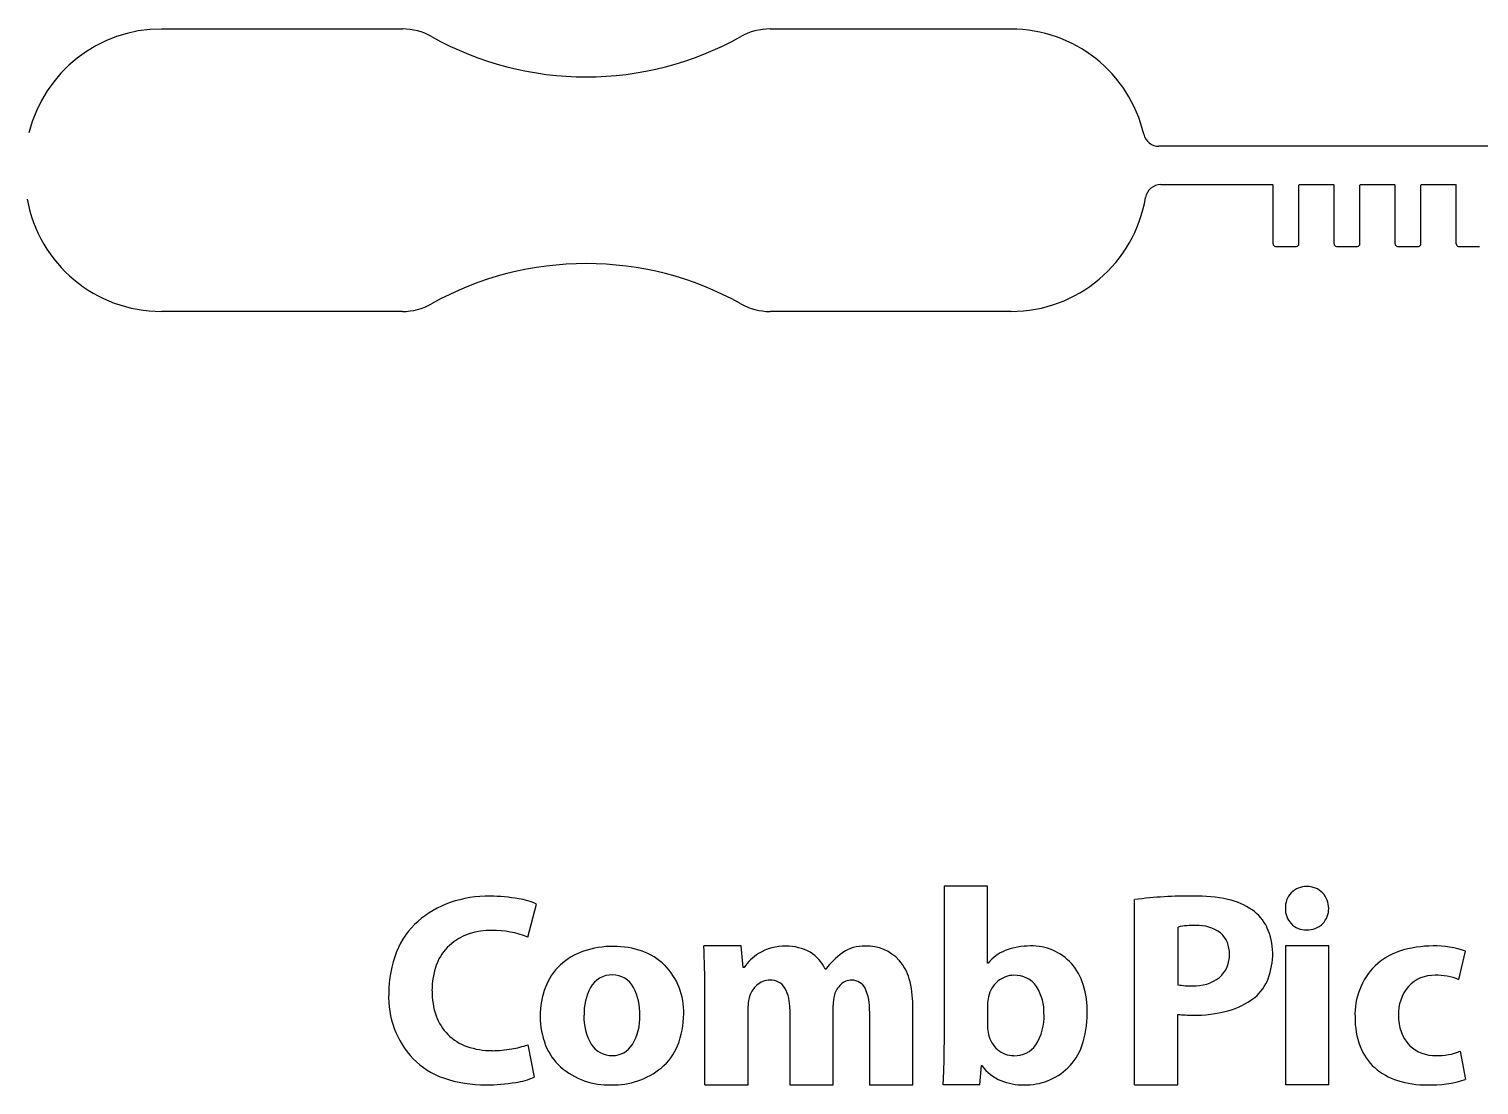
# Model space of a CAD drawing. Extents: x 0.45 to 8.09, y -8.91 to -0.36.
# Drawn here: x 3.157 to 6.187, y -6.872 to -4.666 of the extents above; entities that cross this region are included whole.
import ezdxf

# ---------------------------------------------------------------- set-up
doc = ezdxf.new("R2010")
doc.units = 0

msp = doc.modelspace()

# ---------------------------------------------------------------- linework, layer by layer
at = {"color": 7}
for p, q in [((3.9372, -4.6661), (3.4337, -4.6661)), ((5.2088, -4.6661), (4.7053, -4.6661)), ((6.2894, -4.9111), (5.5179, -4.9111)), ((5.5219, -4.9911), (5.7552, -4.9911)), ((5.7563, -5.1151), (5.7563, -4.9921)), ((5.8102, -5.1151), (5.8102, -4.9921)), ((5.8113, -4.9911), (5.8827, -4.9911)), ((5.8837, -5.1151), (5.8837, -4.9921)), ((5.9377, -5.1151), (5.9377, -4.9921)), ((5.9387, -4.9911), (6.0103, -4.9911)), ((6.0112, -5.1151), (6.0112, -4.9921)), ((6.0653, -5.1151), (6.0653, -4.9921)), ((6.0662, -4.9911), (6.1377, -4.9911)), ((6.1388, -5.1151), (6.1388, -4.9921)), ((5.7612, -5.1201), (5.8052, -5.1201)), ((5.8888, -5.1201), (5.9328, -5.1201)), ((6.0162, -5.1201), (6.0602, -5.1201)), ((6.1437, -5.1201), (6.1877, -5.1201)), ((3.9372, -5.2561), (3.4337, -5.2561)), ((5.2088, -5.2561), (4.7053, -5.2561))]:
    msp.add_line(p, q, dxfattribs=at)
at = {"color": 3}
for p, q in [((5.1598, -6.4565), (5.0693, -6.4565)), ((5.0693, -6.4565), (5.0693, -6.788)), ((5.1598, -6.6176), (5.1598, -6.4565)), ((4.1992, -6.5632), (4.2172, -6.4944)), ((5.4671, -6.8719), (5.4671, -6.4848)), ((5.5576, -6.5422), (5.5576, -6.6625)), ((4.6452, -6.5815), (4.567, -6.5815)), ((4.6494, -6.6267), (4.6452, -6.5815)), ((5.8725, -6.5815), (5.782, -6.5815)), ((5.782, -6.5815), (5.782, -6.8719)), ((5.8725, -6.8719), (5.8725, -6.5815)), ((6.1445, -6.6519), (6.1585, -6.5927)), ((4.6513, -6.6267), (4.6494, -6.6267)), ((4.8216, -6.6302), (4.8204, -6.6302)), ((5.161, -6.6176), (5.1598, -6.6176)), ((4.5693, -6.8719), (4.5693, -6.6742)), ((4.6598, -6.8719), (4.6598, -6.7068)), ((4.7464, -6.7132), (4.7464, -6.8719)), ((4.8369, -6.8719), (4.8369, -6.7062)), ((4.9131, -6.7178), (4.9131, -6.8719)), ((5.0036, -6.8719), (5.0036, -6.7051)), ((5.1598, -6.7044), (5.1598, -6.75)), ((5.5576, -6.8719), (5.5576, -6.7245)), ((4.1992, -6.7878), (4.2126, -6.8554)), ((6.1475, -6.8015), (6.158, -6.8606)), ((5.1438, -6.8719), (5.1473, -6.8316)), ((5.1473, -6.8316), (5.1485, -6.8316)), ((4.5693, -6.8719), (4.6598, -6.8719)), ((4.7464, -6.8719), (4.8369, -6.8719)), ((4.9131, -6.8719), (5.0036, -6.8719)), ((5.1438, -6.8719), (5.067, -6.8719)), ((5.4671, -6.8719), (5.5576, -6.8719)), ((5.8725, -6.8719), (5.782, -6.8719))]:
    msp.add_line(p, q, dxfattribs=at)
at = {"color": 7}
for centre, radius, start, end in [((3.4337, -4.9511), 0.285, 89.9996, 166.1522), ((3.9372, -4.7911), 0.1251, 60.8222, 89.9981), ((4.3212, -4.1037), 0.6624, 240.8073, 299.1927), ((4.7053, -4.7911), 0.1251, 90.0025, 119.1778), ((5.2087, -4.9511), 0.285, 13.2016, 89.9983), ((5.5179, -4.8786), 0.0325, 193.1805, 270.0213), ((5.5219, -5.0236), 0.0325, 90.0014, 170.4863), ((5.7553, -4.9921), 0.000998, 0.4575, 90.3405), ((5.8112, -4.9921), 0.000998, 89.6595, 179.5425), ((5.8828, -4.9921), 0.000998, 0.4575, 90.3405), ((5.9387, -4.9921), 0.000998, 89.7385, 179.5428), ((6.0102, -4.9921), 0.000996, 0.3206, 89.6794), ((6.0662, -4.9921), 0.000996, 90.3206, 179.6794), ((6.1378, -4.9921), 0.000998, 0.4572, 90.2615), ((3.4338, -4.9711), 0.285, 190.1575, 269.9991), ((5.2087, -4.9711), 0.285, 270.0013, 350.4817), ((5.7612, -5.1151), 0.005, 179.9026, 269.9541), ((5.8052, -5.1151), 0.005, 269.941, 0.0431), ((5.8887, -5.1151), 0.005, 179.9569, 270.0431), ((5.9327, -5.1151), 0.005, 270.073, 0.0703), ((6.0162, -5.1151), 0.005, 179.9569, 270.0431), ((6.0603, -5.1151), 0.005, 269.9297, 0.0703), ((6.1438, -5.1151), 0.005, 179.9297, 269.927), ((4.3212, -5.8186), 0.6625, 60.811, 119.189), ((3.9372, -5.1312), 0.1249, 269.9956, 299.2085), ((4.7053, -5.1312), 0.1249, 240.7915, 270.0037)]:
    msp.add_arc(centre, radius, start, end, dxfattribs=at)
at = {"color": 3}
for centre, radius, start, end in [((4.1187, -6.7322), 0.2548, 89.613, 108.6711), ((4.1093, -6.9223), 0.4451, 80.8379, 88.5737), ((4.1637, -6.6014), 0.1197, 63.4123, 82.0678), ((5.5792, -7.315), 0.8377, 89.2514, 97.6843), ((5.5947, -6.7943), 0.317, 77.7495, 90.8296), ((5.8264, -6.5009), 0.0445, 136.9561, 182.7496), ((5.8255, -6.5024), 0.0449, 88.2128, 134.8002), ((5.8283, -6.502), 0.0445, 45.0143, 91.7977), ((5.8249, -6.5028), 0.0476, 359.7205, 42.785), ((4.103, -6.6808), 0.2011, 109.1276, 131.4559), ((5.6332, -6.6217), 0.1402, 55.5853, 78.1649), ((5.6592, -6.583), 0.0935, 25.4067, 55.2997), ((5.8259, -6.5048), 0.0439, 177.7531, 223.1808), ((5.8277, -6.5038), 0.0448, 316.096, 0.9448), ((4.0812, -6.6563), 0.1683, 131.4284, 158.2188), ((5.5907, -6.6883), 0.1498, 88.4068, 102.7354), ((5.5983, -6.6202), 0.0817, 53.6125, 92.4203), ((5.6225, -6.5979), 0.133, 0.8346, 24.439), ((5.8253, -6.5038), 0.0442, 224.5746, 271.3825), ((5.8277, -6.502), 0.0461, 268.3534, 314.4397), ((4.1194, -6.6771), 0.1282, 87.739, 130.9888), ((4.1258, -6.7457), 0.1967, 68.1083, 90.3855), ((5.6085, -6.5961), 0.0566, 357.7077, 47.4933), ((4.1513, -6.6814), 0.2427, 158.8389, 179.8081), ((4.1024, -6.6541), 0.0997, 132.2632, 159.8797), ((4.3592, -6.7204), 0.1352, 108.9575, 133.0263), ((4.3772, -6.7771), 0.1947, 89.687, 108.5482), ((4.3785, -6.7643), 0.1819, 70.7357, 90.0609), ((4.3946, -6.7149), 0.1299, 46.0756, 70.2748), ((2.591, -6.6777), 1.9783, 0.1013, 2.7849), ((4.7393, -6.6869), 0.1067, 123.0016, 145.6296), ((4.7364, -6.6865), 0.1047, 88.6957, 121.7828), ((4.7387, -6.6856), 0.1038, 60.9585, 89.9716), ((4.7486, -6.6622), 0.0786, 24.0216, 59.0022), ((4.9471, -6.7224), 0.1557, 125.5983, 143.6975), ((4.9025, -6.6644), 0.0827, 88.7505, 123.8573), ((4.9075, -6.6727), 0.091, 42.1652, 91.9764), ((5.227, -6.6696), 0.084, 111.2511, 141.76), ((5.25, -6.732), 0.1505, 90.1627, 110.7992), ((5.2527, -6.692), 0.1105, 41.9225, 91.6373), ((5.6035, -6.6011), 0.0617, 311.5074, 2.5129), ((5.6069, -6.5974), 0.1487, 339.3099, 0.5533), ((6.0624, -6.7204), 0.1346, 108.1052, 133.6956), ((6.0901, -6.8083), 0.2267, 89.8099, 107.8654), ((6.0937, -6.7748), 0.1933, 70.415, 90.8504), ((4.1641, -6.6755), 0.1651, 160.2908, 179.9979), ((4.3521, -6.7123), 0.1245, 133.1747, 158.9226), ((4.3868, -6.7188), 0.1382, 358.1028, 44.8829), ((4.9014, -6.6768), 0.0983, 15.8308, 41.5774), ((5.2456, -6.6969), 0.1191, 16.8642, 41.3934), ((6.0711, -6.7246), 0.1437, 135.066, 182.3162), ((4.3748, -6.6927), 0.0508, 88.7201, 151.6854), ((4.3764, -6.691), 0.0491, 27.4568, 90.5513), ((4.7138, -6.703), 0.0536, 132.3547, 160.0815), ((4.7049, -6.6935), 0.0405, 89.5419, 132.1623), ((4.7066, -6.6879), 0.035, 31.5667, 92.302), ((4.8865, -6.6971), 0.0485, 133.4867, 163.7989), ((4.876, -6.6863), 0.0334, 89.9972, 133.1975), ((4.8758, -6.6848), 0.0319, 27.8264, 89.5981), ((4.8048, -6.7047), 0.1988, 359.8871, 15.9523), ((5.2194, -6.7006), 0.0592, 130.047, 167.3238), ((5.2154, -6.6953), 0.0526, 90.6039, 130.4769), ((5.2169, -6.6979), 0.0552, 34.8317, 92.0756), ((5.1647, -6.7209), 0.2035, 359.5665, 16.7095), ((5.5834, -6.5306), 0.1344, 258.9564, 271.8603), ((5.5922, -6.5794), 0.0855, 267.0114, 307.5435), ((5.6537, -6.6139), 0.0991, 310.7856, 338.6703), ((6.0928, -6.7158), 0.0731, 88.3284, 137.4264), ((6.0991, -6.7589), 0.1162, 66.9704, 92.034), ((4.0977, -6.6879), 0.1893, 177.7988, 223.0527), ((4.153, -6.6768), 0.1539, 179.5313, 199.1702), ((4.3979, -6.728), 0.1728, 159.5183, 180.1881), ((4.4327, -6.7228), 0.1161, 152.1327, 181.7021), ((4.3158, -6.723), 0.1176, 358.3896, 27.6697), ((4.7173, -6.7047), 0.0575, 159.7034, 182.056), ((4.6649, -6.7089), 0.0816, 357.0303, 28.8457), ((4.9191, -6.7059), 0.0822, 164.2465, 180.1889), ((4.816, -6.7114), 0.0973, 356.2316, 25.2349), ((5.2355, -6.704), 0.0757, 167.4972, 180.275), ((5.1776, -6.72), 0.1001, 357.6351, 32.3795), ((5.6179, -6.5577), 0.1653, 285.3285, 307.441), ((6.1058, -6.7227), 0.0874, 139.8563, 182.6564), ((4.3379, -6.7219), 0.1871, 338.6908, 359.5207), ((5.1634, -6.7285), 0.1144, 328.4418, 2.2096), ((5.1519, -6.721), 0.2163, 341.431, 359.6313), ((5.586, -6.4709), 0.2552, 263.6214, 270.524), ((5.5938, -6.4669), 0.2592, 268.7851, 285.1557), ((4.1086, -6.6913), 0.1072, 199.6521, 224.6716), ((4.3953, -6.7281), 0.1702, 180.1713, 201.0355), ((4.4264, -6.7307), 0.1099, 177.6978, 210.5772), ((4.3239, -6.7309), 0.1096, 328.9288, 2.4067), ((5.2298, -6.7508), 0.07, 179.3565, 193.0173), ((6.1006, -6.7316), 0.1731, 179.6011, 200.2032), ((6.1041, -6.731), 0.0856, 177.1326, 222.9967), ((4.1071, -6.6918), 0.1058, 225.0052, 250.5577), ((5.2194, -6.7532), 0.0593, 193.0261, 229.1487), ((4.1241, -6.6401), 0.1601, 250.9904, 270.3547), ((4.1236, -6.5596), 0.2407, 270.3455, 280.0484), ((4.136, -6.6151), 0.1839, 279.2789, 290.0994), ((4.3484, -6.7447), 0.1206, 201.6489, 227.9316), ((4.3751, -6.7598), 0.0509, 211.7627, 270.868), ((4.3759, -6.7615), 0.0492, 269.972, 328.15), ((4.4052, -6.7469), 0.1153, 309.3262, 338.1388), ((3.4605, -6.7853), 1.6089, 358.2721, 359.9035), ((5.2147, -6.7583), 0.0524, 229.3392, 270.1264), ((5.2167, -6.7559), 0.0549, 268.1208, 323.6541), ((5.2482, -6.7531), 0.1148, 313.4802, 341.2959), ((6.0448, -6.751), 0.114, 200.7636, 228.0079), ((6.0946, -6.7339), 0.0768, 226.2396, 271.603), ((6.0992, -6.6798), 0.1309, 268.9085, 291.6325), ((4.0758, -6.7037), 0.1624, 224.2542, 251.0023), ((4.3686, -6.7183), 0.1537, 228.954, 271.8373), ((4.3774, -6.7124), 0.1596, 268.5961, 309.1738), ((3.7738, -6.7984), 1.2953, 356.7449, 358.4309), ((5.2217, -6.7802), 0.0895, 215.075, 247.4966), ((5.2387, -6.744), 0.1279, 268.9634, 313.7708), ((6.0563, -6.7367), 0.1323, 228.4577, 252.346), ((4.1114, -6.5959), 0.276, 251.297, 270.0547), ((4.1018, -6.3835), 0.4885, 271.1589, 278.4934), ((4.1574, -6.7377), 0.13, 277.2929, 295.1018), ((5.2344, -6.7463), 0.1256, 248.0942, 270.9226), ((6.0762, -6.6703), 0.2016, 252.6563, 270.6784), ((6.0845, -6.6294), 0.2426, 268.6076, 287.6227)]:
    msp.add_arc(centre, radius, start, end, dxfattribs=at)

doc.saveas('drawing.dxf')
